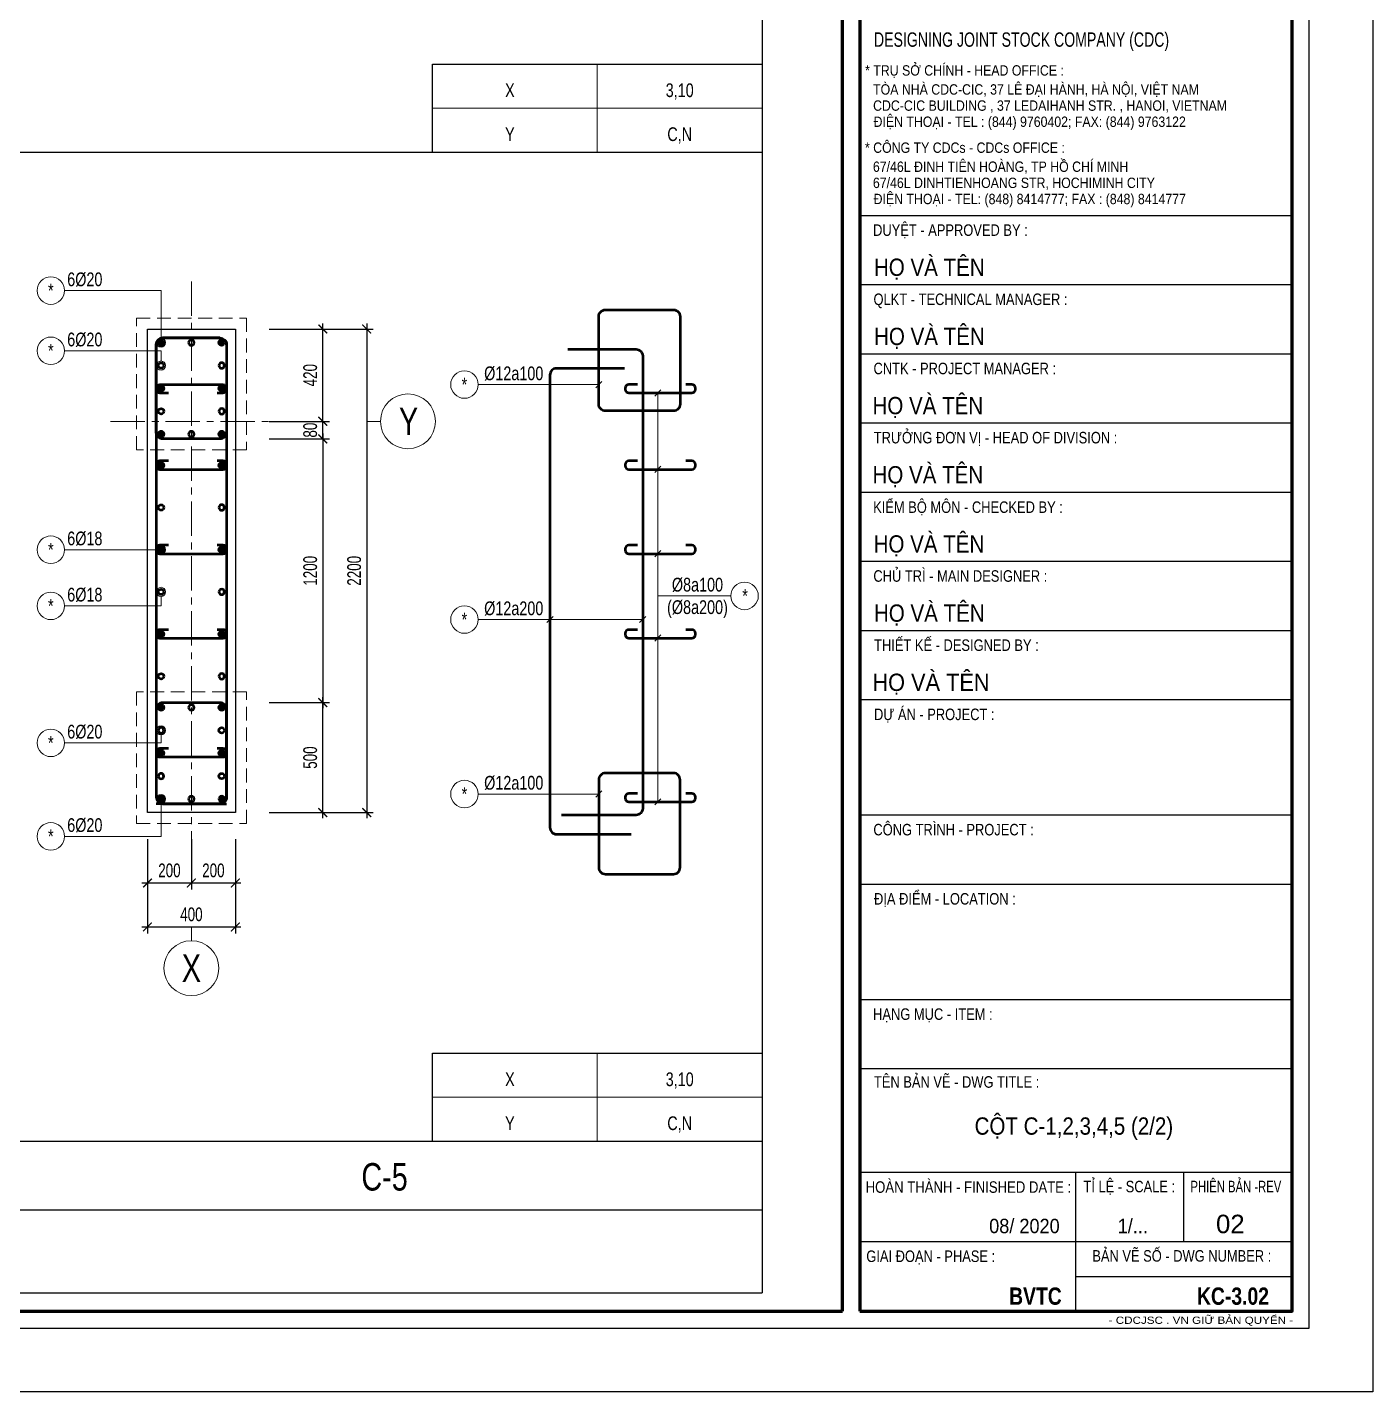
# Model space of a CAD drawing. Header units: millimetres. Extents: x -17374 to 181693, y -29783 to 15580.
# Drawn here: x 38919 to 45041, y 0 to 6208 of the extents above; entities that cross this region are included whole.
import ezdxf
from ezdxf.enums import TextEntityAlignment as Align

# ---------------------------------------------------------------- set-up
doc = ezdxf.new("R2010")
doc.units = ezdxf.units.MM
doc.header["$LTSCALE"] = 250
doc.header["$MEASUREMENT"] = 0
for name, pattern in [('CENTER', [2, 1.25, -0.25, 0.25, -0.25]), ('CENTER2', [1.125, 0.75, -0.125, 0.125, -0.125]), ('HIDDEN', [0.375, 0.25, -0.125])]:
    doc.linetypes.add(name, pattern=pattern)
doc.layers.add('CDC -TEXT KHUNG', color=7, linetype='Continuous')
doc.layers.add('CDC-KHUNGTEN', color=7, linetype='Continuous')
for name, color, linetype, lineweight in [('CDC.01.AXIS', 160, 'CENTER2', 13), ('CDC.02.DIM', 1, 'Continuous', 18), ('CDC.03.BORDER', 3, 'Continuous', 25), ('CDC.04.HIDDEN', 8, 'HIDDEN', 15), ('CDC.05.STEEL', 4, 'Continuous', 50), ('CDC.06.TEXT', 2, 'Continuous', 18), ('CDC.11.NOTE', 8, 'Continuous', 18), ('CDC.14.STEELNUM', 9, 'Continuous', 18), ('STEEL_NODE', 6, 'Continuous', 50)]:
    doc.layers.add(name, color=color, linetype=linetype, lineweight=lineweight)
doc.styles.add('ARIAL', font='arial.ttf', dxfattribs={"width": 0.65})
doc.styles.add('Arial_B_3', font='arialbd.ttf', dxfattribs={"width": 0.75, "height": 3})
doc.styles.add('KC_BIGTEXT', font='arial.ttf', dxfattribs={"width": 0.7})
doc.styles.add('KC_SMTEXT', font='arial.ttf', dxfattribs={"width": 0.7})
doc.styles.add('KCS_BIGTEXT', font='arial.ttf', dxfattribs={"width": 0.75})
doc.styles.add('KCS_SMTEXT', font='arial.ttf', dxfattribs={"width": 0.7})
doc.styles.add('KT CDC', font='arial.ttf', dxfattribs={"width": 0.85})
doc.dimstyles.new('KCS_DIM25', dxfattribs={"dimscale": 25, "dimtxt": 2.5, "dimasz": 1.6, "dimexe": 1.2, "dimexo": 0, "dimgap": 1, "dimtad": 1, "dimdec": 0, "dimzin": 0, "dimdsep": 46, "dimtxsty": 'KCS_SMTEXT', "dimblk": 'ARCHTICK', "dimcen": 0, "dimdle": 1, "dimclrd": 1, "dimclre": 1, "dimclrt": 2, "dimadec": 0, "dimazin": 0, "dimtfac": 1, "dimtdec": 0, "dimtix": 1, "dimtmove": 2, "dimatfit": 3, "dimfxl": 1, "dimtolj": 1, "dimtzin": 0, "dimarcsym": 0})

# ---------------------------------------------------------------- blocks, each defined once
blk = doc.blocks.new('_ArchTick')
at = {"color": 0, "linetype": 'ByBlock', "const_width": 0.15}
blk.add_lwpolyline([(-0.5, -0.5), (0.5, 0.5)], dxfattribs=at)
blk = doc.blocks.new('*D513')
at = {"layer": 'CDC.02.DIM', "color": 1, "lineweight": -2, "transparency": 16777216}
for p, q in [((39465.8, 2514.7), (39465.8, 2284.7)), ((39665.8, 2514.7), (39665.8, 2284.7)), ((39440.8, 2314.7), (39690.8, 2314.7))]:
    blk.add_line(p, q, dxfattribs=at)
at = {"layer": 'Defpoints', "color": 0, "transparency": 16777216}
for p in [(39465.8, 2514.7), (39665.8, 2514.7), (39665.8, 2314.7)]:
    blk.add_point(p, dxfattribs=at)
at = {"layer": 'CDC.02.DIM', "color": 1, "lineweight": -2, "transparency": 16777216, "xscale": 40, "yscale": 40, "zscale": 40, "rotation": 180}
blk.add_blockref('_ArchTick', (39465.8, 2314.7), dxfattribs=at)
at = {"layer": 'CDC.02.DIM', "color": 1, "lineweight": -2, "transparency": 16777216, "xscale": 40, "yscale": 40, "zscale": 40}
blk.add_blockref('_ArchTick', (39665.8, 2314.7), dxfattribs=at)
at = {"layer": 'CDC.02.DIM', "color": 2, "transparency": 16777216, "insert": (39565.8, 2371.6), "char_height": 62.5, "attachment_point": 5, "style": 'KCS_SMTEXT'}
blk.add_mtext('\\A1;200', dxfattribs=at)
blk = doc.blocks.new('*D514')
at = {"layer": 'CDC.02.DIM', "color": 1, "lineweight": -2, "transparency": 16777216}
for p, q in [((39465.8, 2514.7), (39465.8, 2084.7)), ((39865.8, 2514.7), (39865.8, 2084.7)), ((39440.8, 2114.7), (39890.8, 2114.7))]:
    blk.add_line(p, q, dxfattribs=at)
at = {"layer": 'Defpoints', "color": 0, "transparency": 16777216}
for p in [(39465.8, 2514.7), (39865.8, 2514.7), (39865.8, 2114.7)]:
    blk.add_point(p, dxfattribs=at)
at = {"layer": 'CDC.02.DIM', "color": 1, "lineweight": -2, "transparency": 16777216, "xscale": 40, "yscale": 40, "zscale": 40, "rotation": 180}
blk.add_blockref('_ArchTick', (39465.8, 2114.7), dxfattribs=at)
at = {"layer": 'CDC.02.DIM', "color": 1, "lineweight": -2, "transparency": 16777216, "xscale": 40, "yscale": 40, "zscale": 40}
blk.add_blockref('_ArchTick', (39865.8, 2114.7), dxfattribs=at)
at = {"layer": 'CDC.02.DIM', "color": 2, "transparency": 16777216, "insert": (39665.8, 2171.6), "char_height": 62.5, "attachment_point": 5, "style": 'KCS_SMTEXT'}
blk.add_mtext('\\A1;400', dxfattribs=at)
blk = doc.blocks.new('*D515')
at = {"layer": 'CDC.02.DIM', "color": 1, "lineweight": -2, "transparency": 16777216}
for p, q in [((39665.8, 2514.7), (39665.8, 2284.7)), ((39865.8, 2514.7), (39865.8, 2284.7)), ((39640.8, 2314.7), (39890.8, 2314.7))]:
    blk.add_line(p, q, dxfattribs=at)
at = {"layer": 'Defpoints', "color": 0, "transparency": 16777216}
for p in [(39665.8, 2514.7), (39865.8, 2514.7), (39865.8, 2314.7)]:
    blk.add_point(p, dxfattribs=at)
at = {"layer": 'CDC.02.DIM', "color": 1, "lineweight": -2, "transparency": 16777216, "xscale": 40, "yscale": 40, "zscale": 40, "rotation": 180}
blk.add_blockref('_ArchTick', (39665.8, 2314.7), dxfattribs=at)
at = {"layer": 'CDC.02.DIM', "color": 1, "lineweight": -2, "transparency": 16777216, "xscale": 40, "yscale": 40, "zscale": 40}
blk.add_blockref('_ArchTick', (39865.8, 2314.7), dxfattribs=at)
at = {"layer": 'CDC.02.DIM', "color": 2, "transparency": 16777216, "insert": (39765.8, 2371.6), "char_height": 62.5, "attachment_point": 5, "style": 'KCS_SMTEXT'}
blk.add_mtext('\\A1;200', dxfattribs=at)
blk = doc.blocks.new('*D516')
at = {"layer": 'CDC.02.DIM', "color": 1, "lineweight": -2, "transparency": 16777216}
for p, q in [((40019.5, 3135.1), (40293.6, 3135.1)), ((40263.6, 2610.1), (40263.6, 3160.1)), ((40019.5, 2635.1), (40293.6, 2635.1))]:
    blk.add_line(p, q, dxfattribs=at)
at = {"layer": 'Defpoints', "color": 0, "transparency": 16777216}
for p in [(40019.5, 3135.1), (40263.6, 3135.1), (40019.5, 2635.1)]:
    blk.add_point(p, dxfattribs=at)
at = {"layer": 'CDC.02.DIM', "color": 1, "lineweight": -2, "transparency": 16777216, "xscale": 40, "yscale": 40, "zscale": 40}
for p, rotation in [((40263.6, 3135.1), 90), ((40263.6, 2635.1), 270)]:
    blk.add_blockref('_ArchTick', p, dxfattribs=dict(at, rotation=rotation))
at = {"layer": 'CDC.02.DIM', "color": 2, "transparency": 16777216, "insert": (40206.6, 2885.1), "char_height": 62.5, "attachment_point": 5, "rotation": 90, "style": 'KCS_SMTEXT'}
blk.add_mtext('\\A1;500', dxfattribs=at)
blk = doc.blocks.new('*D517')
at = {"layer": 'CDC.02.DIM', "color": 1, "lineweight": -2, "transparency": 16777216}
for p, q in [((40463.6, 4860.1), (40463.6, 2610.1)), ((40019.5, 4835.1), (40493.6, 4835.1)), ((40019.5, 2635.1), (40493.6, 2635.1))]:
    blk.add_line(p, q, dxfattribs=at)
at = {"layer": 'Defpoints', "color": 0, "transparency": 16777216}
for p in [(40019.5, 4835.1), (40019.5, 2635.1), (40463.6, 2635.1)]:
    blk.add_point(p, dxfattribs=at)
at = {"layer": 'CDC.02.DIM', "color": 1, "lineweight": -2, "transparency": 16777216, "xscale": 40, "yscale": 40, "zscale": 40}
for p, rotation in [((40463.6, 4835.1), 90), ((40463.6, 2635.1), 270)]:
    blk.add_blockref('_ArchTick', p, dxfattribs=dict(at, rotation=rotation))
at = {"layer": 'CDC.02.DIM', "color": 2, "transparency": 16777216, "insert": (40406.6, 3735.1), "char_height": 62.5, "attachment_point": 5, "rotation": 90, "style": 'KCS_SMTEXT'}
blk.add_mtext('\\A1;2200', dxfattribs=at)
blk = doc.blocks.new('KC_SNODE')
at = {"layer": 'STEEL_NODE'}
blk.add_hatch(color=256, dxfattribs=at).paths.add_polyline_path([(12.5, 0, 1), (-12.5, 0, 1)])
blk.add_circle((0, 0), 12.5, dxfattribs=at)
blk = doc.blocks.new('KC_SNODE_2')
at = {"layer": 'STEEL_NODE', "color": 3}
blk.add_circle((0, 0), 12.5, dxfattribs=at)
blk = doc.blocks.new('*D518')
at = {"layer": 'CDC.02.DIM', "color": 1, "lineweight": -2, "transparency": 16777216}
for p, q in [((40019.5, 4415.1), (40293.6, 4415.1)), ((40263.6, 4415.1), (40263.6, 4455.1)), ((40263.6, 4335.1), (40263.6, 4415.1)), ((40019.5, 4335.1), (40293.6, 4335.1)), ((40263.6, 4335.1), (40263.6, 4295.1))]:
    blk.add_line(p, q, dxfattribs=at)
at = {"layer": 'Defpoints', "color": 0, "transparency": 16777216}
for p in [(40019.5, 4415.1), (40263.6, 4415.1), (40019.5, 4335.1)]:
    blk.add_point(p, dxfattribs=at)
at = {"layer": 'CDC.02.DIM', "color": 1, "lineweight": -2, "transparency": 16777216, "xscale": 40, "yscale": 40, "zscale": 40}
for p, rotation in [((40263.6, 4415.1), 270), ((40263.6, 4335.1), 90)]:
    blk.add_blockref('_ArchTick', p, dxfattribs=dict(at, rotation=rotation))
at = {"layer": 'CDC.02.DIM', "color": 2, "transparency": 16777216, "insert": (40206.6, 4375.1), "char_height": 62.5, "attachment_point": 5, "rotation": 90, "style": 'KCS_SMTEXT'}
blk.add_mtext('\\A1;80', dxfattribs=at)
blk = doc.blocks.new('*D519')
at = {"layer": 'CDC.02.DIM', "color": 1, "lineweight": -2, "transparency": 16777216}
for p, q in [((40263.6, 4390.1), (40263.6, 4860.1)), ((40019.5, 4835.1), (40293.6, 4835.1)), ((40019.5, 4415.1), (40293.6, 4415.1))]:
    blk.add_line(p, q, dxfattribs=at)
at = {"layer": 'Defpoints', "color": 0, "transparency": 16777216}
for p in [(40019.5, 4835.1), (40263.6, 4835.1), (40019.5, 4415.1)]:
    blk.add_point(p, dxfattribs=at)
at = {"layer": 'CDC.02.DIM', "color": 1, "lineweight": -2, "transparency": 16777216, "xscale": 40, "yscale": 40, "zscale": 40}
for p, rotation in [((40263.6, 4835.1), 90), ((40263.6, 4415.1), 270)]:
    blk.add_blockref('_ArchTick', p, dxfattribs=dict(at, rotation=rotation))
at = {"layer": 'CDC.02.DIM', "color": 2, "transparency": 16777216, "insert": (40206.6, 4625.1), "char_height": 62.5, "attachment_point": 5, "rotation": 90, "style": 'KCS_SMTEXT'}
blk.add_mtext('\\A1;420', dxfattribs=at)
blk = doc.blocks.new('*D520')
at = {"layer": 'CDC.02.DIM', "color": 1, "lineweight": -2, "transparency": 16777216}
for p, q in [((40263.6, 4360.1), (40263.6, 3110.1)), ((40019.5, 4335.1), (40293.6, 4335.1)), ((40019.5, 3135.1), (40293.6, 3135.1))]:
    blk.add_line(p, q, dxfattribs=at)
at = {"layer": 'Defpoints', "color": 0, "transparency": 16777216}
for p in [(40019.5, 4335.1), (40019.5, 3135.1), (40263.6, 3135.1)]:
    blk.add_point(p, dxfattribs=at)
at = {"layer": 'CDC.02.DIM', "color": 1, "lineweight": -2, "transparency": 16777216, "xscale": 40, "yscale": 40, "zscale": 40}
for p, rotation in [((40263.6, 4335.1), 90), ((40263.6, 3135.1), 270)]:
    blk.add_blockref('_ArchTick', p, dxfattribs=dict(at, rotation=rotation))
at = {"layer": 'CDC.02.DIM', "color": 2, "transparency": 16777216, "insert": (40206.6, 3735.1), "char_height": 62.5, "attachment_point": 5, "rotation": 90, "style": 'KCS_SMTEXT'}
blk.add_mtext('\\A1;1200', dxfattribs=at)
blk = doc.blocks.new('_Axis name')
at = {"layer": 'CDC.02.DIM'}
blk.add_line((0, 2.5), (0, 0), dxfattribs=at)
blk.add_circle((0, 7.5), 5, dxfattribs=at)
at = {"layer": 'CDC.02.DIM', "color": 4, "style": 'KCS_BIGTEXT', "width": 0.75}
blk.add_attdef('.', text='', height=5, rotation=180, dxfattribs=at).set_placement((0, 7.5), align=Align.MIDDLE)
blk = doc.blocks.new('Khung tên chuẩn')
at = {"layer": 'CDC-KHUNGTEN', "color": 6, "lineweight": 25}
for p, q in [((82700, 20400), (75200, 20400)), ((82700, 19200), (75200, 19200)), ((82700, 18000), (75200, 18000)), ((82700, 16800), (75200, 16800)), ((82700, 15600), (75200, 15600)), ((82700, 14400), (75200, 14400)), ((82700, 13200), (75200, 13200)), ((82700, 12000), (75200, 12000)), ((82700, 10000), (75200, 10000)), ((82700, 8800), (75200, 8800)), ((82700, 6800), (75200, 6800)), ((82700, 5600), (75200, 5600)), ((82700, 3800), (75200, 3800)), ((78950, 1400), (78950, 3800)), ((80825, 2600), (80825, 3800)), ((82700, 2600), (75200, 2600)), ((78950, 2000), (82700, 2000))]:
    blk.add_line(p, q, dxfattribs=at)
at = {"layer": 'CDC-KHUNGTEN', "color": 8}
blk.add_lwpolyline([(75096, 1100), (83000, 1100), (83000, 58300), (3000, 58300), (3000, 1100), (75096, 1100)], dxfattribs=at)
at = {"layer": 'CDC-KHUNGTEN', "color": 255, "lineweight": 60}
blk.add_lwpolyline([(74900, 1400), (74900, 58000), (3300, 58000), (3300, 1400), (74900, 1400)], close=True, dxfattribs=at)
blk.add_lwpolyline([(75200, 1400), (82700, 1400), (82700, 58000), (75200, 58000), (75200, 1400)], dxfattribs=at)
at = {"layer": 'Defpoints', "color": 1, "ltscale": 0.2}
blk.add_lwpolyline([(0, 0), (0, 59400), (84100, 59400), (84100, 0), (0, 0)], close=True, dxfattribs=at)
at = {"layer": 'CDC -TEXT KHUNG', "color": 7, "style": 'Arial_B_3', "width": 0.8}
blk.add_text('BVTC', height=300, dxfattribs=at).set_placement((78705, 1508), align=Align.RIGHT)
at = {"layer": 'CDC -TEXT KHUNG', "color": 6, "style": 'KT CDC', "width": 1.15}
blk.add_text('- CDCJSC . VN GIỮ BẢN QUYỂN -', height=125.69, dxfattribs=at).set_placement((79519, 1177))
at = {"layer": 'CDC-KHUNGTEN', "color": 6}
for s, height, style, width, p in [('DESIGNING JOINT STOCK COMPANY (CDC)', 250, 'KT CDC', 0.7, (75448, 23330)), ('* TRỤ SỞ CHÍNH - HEAD OFFICE :', 180, 'KT CDC', 0.85, (75294, 22830)), ('TÒA NHÀ CDC-CIC, 37 LÊ ĐẠI HÀNH, HÀ NỘI, VIỆT NAM', 180, 'KT CDC', 0.85, (75433, 22500)), ('CDC-CIC BUILDING , 37 LEDAIHANH STR. , HANOI, VIETNAM', 180, 'KT CDC', 0.85, (75433, 22220)), ('ĐIỆN THOẠI - TEL : (844) 9760402; FAX: (844) 9763122', 180, 'KT CDC', 0.85, (75441, 21940)), ('* CÔNG TY CDCs - CDCs OFFICE :', 180, 'KT CDC', 0.85, (75292, 21490)), ('67/46L ĐINH TIÊN HOÀNG, TP HỒ CHÍ MINH', 180, 'KT CDC', 0.85, (75430, 21160)), ('67/46L DINHTIENHOANG STR, HOCHIMINH CITY', 180, 'KT CDC', 0.85, (75430, 20880)), ('ĐIỆN THOẠI - TEL: (848) 8414777; FAX : (848) 8414777', 180, 'KT CDC', 0.85, (75442, 20600)), ('DUYỆT - APPROVED BY :', 200, 'ARIAL', 0.8, (75433, 20050)), ('QLKT - TECHNICAL MANAGER :', 200, 'ARIAL', 0.8, (75440, 18850)), ('CNTK - PROJECT MANAGER :', 200, 'ARIAL', 0.8, (75440, 17650)), ('TRƯỞNG ĐƠN VỊ - HEAD OF DIVISION :', 200, 'ARIAL', 0.8, (75445, 16450)), ('KIỂM BỘ MÔN - CHECKED BY :', 200, 'ARIAL', 0.8, (75434, 15244)), ('CHỦ TRÌ - MAIN DESIGNER :', 200, 'ARIAL', 0.8, (75438, 14050)), ('THIẾT KẾ - DESIGNED BY :', 200, 'ARIAL', 0.8, (75450, 12850)), ('DỰ ÁN - PROJECT :  ', 200, 'ARIAL', 0.8, (75449, 11650)), ('CÔNG TRÌNH - PROJECT :  ', 200, 'ARIAL', 0.8, (75438, 9650)), ('ĐỊA ĐIỂM - LOCATION :', 200, 'ARIAL', 0.8, (75449, 8450)), ('HẠNG MỤC - ITEM : ', 200, 'ARIAL', 0.8, (75433, 6450)), ('TÊN BẢN VẼ - DWG TITLE :', 200, 'ARIAL', 0.8, (75448, 5273)), ('TỈ LỆ - SCALE :', 200, 'ARIAL', 0.8, (79082, 3459)), ('PHIÊN BẢN -REV', 200, 'ARIAL', 0.7, (80938, 3459)), ('GIAI ĐOẠN - PHASE :', 200, 'ARIAL', 0.8, (75315, 2250)), ('BẢN VẼ SỐ - DWG NUMBER :', 200, 'ARIAL', 0.8, (79236, 2256))]:
    blk.add_text(s, height=height, dxfattribs=dict(at, style=style, width=width)).set_placement(p)
at = {"layer": 'CDC-KHUNGTEN', "color": 7}
for style, width, p in [('KT CDC', 0.85, (75448, 19356)), ('KT CDC', 0.85, (75450, 18156)), ('KT CDC', 0.85, (75423, 16956)), ('KT CDC', 0.85, (75423, 15756)), ('KT CDC', 0.85, (75442, 14556)), ('KT CDC', 0.85, (75448, 13356)), ('ARIAL', 0.9, (75421, 12156))]:
    blk.add_text('HỌ VÀ TÊN', height=300, dxfattribs=dict(at, style=style, width=width)).set_placement(p)
at = {"layer": 'CDC-KHUNGTEN', "color": 6, "style": 'ARIAL', "width": 0.814645}
blk.add_text('HOÀN THÀNH - FINISHED DATE :', height=200, dxfattribs=at).set_placement((75304, 3450), (78870, 3450), align=Align.FIT)
at = {"layer": 'CDC-KHUNGTEN', "color": 7, "style": 'ARIAL', "width": 0.9}
for s, p in [('08/ 2020', (78670, 2750)), ('1/...', (80200, 2750))]:
    blk.add_text(s, height=250, dxfattribs=at).set_placement(p, align=Align.RIGHT)
at = {"layer": 'CDC-KHUNGTEN', "color": 7, "style": 'KT CDC'}
blk.add_text('02', height=320, dxfattribs=at).set_placement((81879, 2750), align=Align.RIGHT)

msp = doc.modelspace()

# ---------------------------------------------------------------- linework, layer by layer
at = {"layer": 'CDC.01.AXIS', "linetype": 'CENTER', "ltscale": 0.5}
for p, q in [((39665.82, 5051.05), (39665.82, 2514.68)), ((39298.17, 4415.07), (40019.46, 4415.07))]:
    msp.add_line(p, q, dxfattribs=at)
at = {"layer": 'CDC.02.DIM'}
msp.add_line((40463.56, 4415.07), (40526.06, 4415.07), dxfattribs=at)
msp.add_circle((40651.06, 4415.07), 125, dxfattribs=at)
at = {"layer": 'CDC.03.BORDER'}
for p, q in [((42262.73, 14640.33), (42262.73, 449.69)), ((40762.73, 5640.33), (40762.73, 6040.33)), ((40762.73, 5640.33), (40762.73, 6040.33)), ((40762.73, 6040.33), (42262.73, 6040.33)), ((40762.73, 6040.33), (42262.73, 6040.33)), ((26665.43, 5640.33), (42262.73, 5640.33)), ((40762.73, 1140.33), (40762.73, 1540.33)), ((40762.73, 1140.33), (40762.73, 1540.33)), ((40762.73, 1540.33), (42262.73, 1540.33)), ((40762.73, 1540.33), (42262.73, 1540.33)), ((26665.43, 1140.33), (42262.73, 1140.33)), ((26665.43, 826.99), (42262.73, 826.99)), ((24078.87, 449.69), (42262.73, 449.69))]:
    msp.add_line(p, q, dxfattribs=at)
msp.add_lwpolyline([(39465.82, 4835.07), (39865.82, 4835.07), (39865.82, 2635.07), (39465.82, 2635.07)], close=True, dxfattribs=at)
at = {"layer": 'CDC.04.HIDDEN'}
for points in [[(39415.92, 4885.07), (39916.22, 4885.07), (39916.22, 4285.44), (39415.92, 4285.44)], [(39415.92, 2585.07), (39916.22, 2585.07), (39916.22, 3184.71), (39415.92, 3184.71)]]:
    msp.add_lwpolyline(points, close=True, dxfattribs=at)
at = {"layer": 'CDC.05.STEEL'}
for points in [[(41859.57, 4462.71), (41549.58, 4462.71, -0.4142136), (41519.58, 4492.71), (41519.58, 4892.31, -0.4142136), (41549.58, 4922.31), (41859.57, 4922.31, -0.4142136), (41889.57, 4892.31), (41889.57, 4492.71, -0.4142136)], [(39795.82, 4335.07), (39535.82, 4335.07, -0.4142136), (39505.82, 4365.07), (39505.82, 4764.67, -0.4142136), (39535.82, 4794.67), (39795.82, 4794.67, -0.4142136), (39825.82, 4764.67), (39825.82, 4365.07, -0.4142136)], [(39795.82, 3135.07), (39535.82, 3135.07, 0.4142136), (39505.82, 3105.07), (39505.82, 2705.47, 0.4142136), (39535.82, 2675.47), (39795.82, 2675.47, 0.4142136), (39825.82, 2705.47), (39825.82, 3105.07, 0.4142136)], [(41859.57, 2814.56), (41549.58, 2814.56, 0.4142136), (41519.58, 2784.56), (41519.58, 2384.96, 0.4142136), (41549.58, 2354.96), (41859.57, 2354.96, 0.4142136), (41889.57, 2384.96), (41889.57, 2784.56, 0.4142136)]]:
    msp.add_lwpolyline(points, format="xyb", close=True, dxfattribs=at)
for points in [[(39795.82, 4794.67), (39535.82, 4794.67, 0.4142136), (39505.82, 4764.67), (39505.82, 2705.47, 0.4142136), (39535.82, 2675.47), (39825.82, 2675.47)], [(39535.83, 4794.67), (39795.82, 4794.67, -0.4142136), (39825.82, 4764.67), (39825.82, 2705.47, -0.4142136), (39795.82, 2675.47), (39505.83, 2675.47)], [(41379.35, 4742.86), (41689.34, 4742.86, -0.4142136), (41719.34, 4712.86), (41719.34, 2653.66, -0.4142136), (41689.34, 2623.66), (41349.35, 2623.66)], [(41637.11, 4656.06), (41327.11, 4656.06, 0.4142136), (41297.11, 4626.06), (41297.11, 2566.87, 0.4142136), (41327.11, 2536.87), (41667.11, 2536.87)], [(39561.44, 4543.95), (39522.07, 4543.95, -0.4142136), (39505.82, 4560.21), (39505.82, 4565.85, -0.4142136), (39522.07, 4582.1), (39809.57, 4582.1, -0.4142136), (39825.82, 4565.85), (39825.82, 4560.21, -0.4142136), (39809.57, 4543.95), (39782.78, 4543.95)], [(41694.97, 4582.5), (41655.6, 4582.5, 0.4142136), (41639.34, 4566.24), (41639.34, 4560.6, 0.4142136), (41655.6, 4544.35), (41943.09, 4544.35, 0.4142136), (41959.34, 4560.6), (41959.34, 4566.24, 0.4142136), (41943.09, 4582.5), (41916.3, 4582.5)], [(39561.44, 4234.81), (39522.07, 4234.81, 0.4142136), (39505.82, 4218.55), (39505.82, 4212.91, 0.4142136), (39522.07, 4196.65), (39809.57, 4196.65, 0.4142136), (39825.82, 4212.91), (39825.82, 4218.55, 0.4142136), (39809.57, 4234.81), (39782.78, 4234.81)], [(41694.97, 4234.81), (41655.6, 4234.81, 0.4142136), (41639.34, 4218.55), (41639.34, 4212.91, 0.4142136), (41655.6, 4196.65), (41943.09, 4196.65, 0.4142136), (41959.34, 4212.91), (41959.34, 4218.55, 0.4142136), (41943.09, 4234.81), (41916.3, 4234.81)], [(39561.44, 3850.96), (39522.07, 3850.96, 0.4142136), (39505.82, 3834.7), (39505.82, 3829.06, 0.4142136), (39522.07, 3812.81), (39809.57, 3812.81, 0.4142136), (39825.82, 3829.06), (39825.82, 3834.7, 0.4142136), (39809.57, 3850.96), (39782.78, 3850.96)], [(41694.97, 3850.96), (41655.6, 3850.96, 0.4142136), (41639.34, 3834.7), (41639.34, 3829.06, 0.4142136), (41655.6, 3812.81), (41943.09, 3812.81, 0.4142136), (41959.34, 3829.06), (41959.34, 3834.7, 0.4142136), (41943.09, 3850.96), (41916.3, 3850.96)], [(39561.44, 3467.11), (39522.07, 3467.11, 0.4142136), (39505.82, 3450.85), (39505.82, 3445.21, 0.4142136), (39522.07, 3428.96), (39809.57, 3428.96, 0.4142136), (39825.82, 3445.21), (39825.82, 3450.85, 0.4142136), (39809.57, 3467.11), (39782.78, 3467.11)], [(41694.97, 3467.11), (41655.6, 3467.11, 0.4142136), (41639.34, 3450.85), (41639.34, 3445.21, 0.4142136), (41655.6, 3428.96), (41943.09, 3428.96, 0.4142136), (41959.34, 3445.21), (41959.34, 3450.85, 0.4142136), (41943.09, 3467.11), (41916.3, 3467.11)], [(39561.44, 2926.19), (39522.07, 2926.19, 0.4142136), (39505.82, 2909.93), (39505.82, 2904.29, 0.4142136), (39522.07, 2888.04), (39809.57, 2888.04, 0.4142136), (39825.82, 2904.29), (39825.82, 2909.93, 0.4142136), (39809.57, 2926.19), (39782.78, 2926.19)], [(41694.97, 2722.12), (41655.6, 2722.12, 0.4142136), (41639.34, 2705.86), (41639.34, 2700.22, 0.4142136), (41655.6, 2683.97), (41943.09, 2683.97, 0.4142136), (41959.34, 2700.22), (41959.34, 2705.86, 0.4142136), (41943.09, 2722.12), (41916.3, 2722.12)]]:
    msp.add_lwpolyline(points, format="xyb", dxfattribs=at)
at = {"layer": 'CDC.11.NOTE', "color": 1}
for p, q in [((41512.73, 5640.33), (41512.73, 6040.33)), ((41512.73, 5640.33), (41512.73, 6040.33)), ((40762.73, 5840.33), (42262.73, 5840.33)), ((40762.73, 5840.33), (42262.73, 5840.33)), ((41505.51, 4568.23), (41533.64, 4596.36)), ((41519.58, 4582.3), (40970.52, 4582.3)), ((41773.99, 4530.28), (41802.11, 4558.41)), ((41788.05, 4544.35), (41788.05, 2683.97)), ((41773.99, 4182.59), (41802.11, 4210.72)), ((39506.98, 3831.03), (39088.59, 3831.03)), ((41773.99, 3798.74), (41802.11, 3826.87)), ((39527.82, 3618.28), (39527.82, 3575.37)), ((41788.05, 3620.71), (42120.32, 3620.71)), ((39527.82, 3575.37), (39088.59, 3575.37)), ((41719.34, 3513.16), (40970.52, 3513.16)), ((41283.05, 3499.1), (41311.17, 3527.23)), ((41705.28, 3499.1), (41733.41, 3527.23)), ((41773.99, 3414.89), (41802.11, 3443.02)), ((41505.51, 2705.27), (41533.64, 2733.4)), ((41519.58, 2719.34), (40970.52, 2719.34)), ((41773.99, 2669.9), (41802.11, 2698.03)), ((41512.73, 1140.33), (41512.73, 1540.33)), ((41512.73, 1140.33), (41512.73, 1540.33)), ((40762.73, 1340.33), (42262.73, 1340.33)), ((40762.73, 1340.33), (42262.73, 1340.33))]:
    msp.add_line(p, q, dxfattribs=at)
for points in [[(39527.82, 4794.17), (39527.82, 5009.94), (39088.59, 5009.94)], [(39527.82, 4689.7), (39527.82, 4736.33), (39088.59, 4736.33)], [(39527.82, 2988.37), (39527.82, 2952), (39088.59, 2952)], [(39527.82, 2675.97), (39527.82, 2526.86), (39088.59, 2526.86)]]:
    msp.add_lwpolyline(points, dxfattribs=at)
for centre in [(39527.82, 4773.34), (39527.82, 4668.87), (39527.82, 3831.03), (39527.82, 3639.11), (39527.82, 3009.2), (39527.82, 2696.8)]:
    msp.add_circle(centre, 20.83, dxfattribs=at)
at = {"layer": 'CDC.14.STEELNUM'}
for centre in [(39026.09, 5009.94), (39026.09, 4736.33), (40908.02, 4582.3), (39026.09, 3831.03), (42182.82, 3620.71), (39026.09, 3575.37), (40908.02, 3513.16), (39026.09, 2952), (40908.02, 2719.34), (39026.09, 2526.86)]:
    msp.add_circle(centre, 62.5, dxfattribs=at)

# ---------------------------------------------------------------- block references
at = {"xscale": 0.2622917978442274, "yscale": 0.2622917978442274, "zscale": 0.2622917978442274}
msp.add_blockref('Khung tên chuẩn', (22982.18, 0), dxfattribs=at)
at = {"layer": 'CDC.02.DIM', "xscale": 25, "yscale": 25, "zscale": 25, "rotation": 180}
msp.add_blockref('_Axis name', (39665.82, 2114.68), dxfattribs=at).add_auto_attribs({'.': 'X'})
at = {"layer": 'STEEL_NODE'}
for name, p, rotation in [('KC_SNODE', (39527.82, 4773.34), 90), ('KC_SNODE_2', (39803.83, 4773.34), 270), ('KC_SNODE', (39803.83, 4773.34), 90), ('KC_SNODE_2', (39527.82, 4669.2), 90), ('KC_SNODE_2', (39527.82, 4565.07), 90), ('KC_SNODE', (39803.83, 4565.07), 90), ('KC_SNODE_2', (39527.82, 4460.94), 90), ('KC_SNODE_2', (39527.82, 4356.8), 90), ('KC_SNODE', (39803.83, 4356.8), 90), ('KC_SNODE_2', (39527.82, 4214.88), 90), ('KC_SNODE', (39803.83, 4214.88), 90), ('KC_SNODE_2', (39527.82, 4022.96), 90), ('KC_SNODE_2', (39527.82, 3831.03), 90), ('KC_SNODE', (39803.83, 3831.03), 90), ('KC_SNODE_2', (39527.82, 3639.11), 90), ('KC_SNODE_2', (39527.82, 3447.18), 90), ('KC_SNODE', (39803.83, 3447.18), 90), ('KC_SNODE_2', (39527.82, 3255.26), 90), ('KC_SNODE', (39527.82, 3113.34), 270), ('KC_SNODE_2', (39803.83, 3113.34), 270), ('KC_SNODE_2', (39803.83, 3009.2), 270), ('KC_SNODE', (39527.82, 2905.07), 270), ('KC_SNODE_2', (39803.83, 2905.07), 270), ('KC_SNODE_2', (39803.83, 2800.94), 270), ('KC_SNODE_2', (39527.82, 2696.8), 90)]:
    msp.add_blockref(name, p, dxfattribs=dict(at, rotation=rotation))
at = {"layer": 'STEEL_NODE', "xscale": -1}
for name, p, rotation in [('KC_SNODE_2', (39527.82, 4773.34), 90), ('KC_SNODE_2', (39665.82, 4773.34), 90), ('KC_SNODE_2', (39803.83, 4669.2), 270), ('KC_SNODE', (39527.82, 4565.07), 270), ('KC_SNODE_2', (39803.83, 4565.07), 270), ('KC_SNODE_2', (39803.83, 4460.94), 270), ('KC_SNODE', (39527.82, 4356.8), 270), ('KC_SNODE_2', (39665.82, 4356.8), 270), ('KC_SNODE_2', (39803.83, 4356.8), 270), ('KC_SNODE', (39527.82, 4214.88), 270), ('KC_SNODE_2', (39803.83, 4214.88), 270), ('KC_SNODE_2', (39803.83, 4022.96), 270), ('KC_SNODE', (39527.82, 3831.03), 270), ('KC_SNODE_2', (39803.83, 3831.03), 270), ('KC_SNODE_2', (39803.83, 3639.11), 270), ('KC_SNODE', (39527.82, 3447.18), 270), ('KC_SNODE_2', (39803.83, 3447.18), 270), ('KC_SNODE_2', (39803.83, 3255.26), 270), ('KC_SNODE_2', (39527.82, 3113.34), 90), ('KC_SNODE_2', (39665.82, 3113.34), 90), ('KC_SNODE', (39803.83, 3113.34), 90), ('KC_SNODE_2', (39527.82, 3009.2), 90), ('KC_SNODE_2', (39527.82, 2905.07), 90), ('KC_SNODE', (39803.83, 2905.07), 90), ('KC_SNODE_2', (39527.82, 2800.94), 90), ('KC_SNODE', (39527.82, 2696.8), 90), ('KC_SNODE_2', (39665.82, 2696.8), 270), ('KC_SNODE_2', (39803.83, 2696.8), 270), ('KC_SNODE', (39803.83, 2696.8), 90)]:
    msp.add_blockref(name, p, dxfattribs=dict(at, rotation=rotation))

# ---------------------------------------------------------------- texts
at = {"layer": 'CDC -TEXT KHUNG', "color": 6, "style": 'ARIAL', "width": 0.85}
msp.add_text('CỘT C-1,2,3,4,5 (2/2)', height=78.69, dxfattribs=at).set_placement((43681.23, 1169.41), align=Align.CENTER)
at = {"layer": 'CDC -TEXT KHUNG', "style": 'Arial_B_3', "width": 0.8}
msp.add_text('KC-3.02', height=78.688, dxfattribs=at).set_placement((44568.8, 395.49), align=Align.RIGHT)
at = {"layer": 'CDC.02.DIM', "color": 4, "style": 'KCS_BIGTEXT', "text_generation_flag": 6, "width": 0.75}
msp.add_attdef('Y', text='.', height=125, rotation=180, dxfattribs=at).set_placement((40653.98, 4415.07), align=Align.MIDDLE)
at = {"layer": 'CDC.06.TEXT', "style": 'KC_SMTEXT', "width": 0.75}
for s, p in [('X', (41093.09, 5890.33)), ('Y', (41093.09, 5690.33)), ('X', (41093.09, 1390.33)), ('Y', (41093.09, 1190.33))]:
    msp.add_text(s, height=62.5, dxfattribs=at).set_placement(p)
for s, p in [('3,10', (41887.73, 5890.33)), ('C,N', (41887.73, 5690.33)), ('6%%C20', (39180.89, 5029.94)), ('6%%C20', (39180.89, 4756.33)), ('%%C12a100', (41132.48, 4602.3)), ('6%%C18', (39180.89, 3851.03)), ('%%C8a100', (41968.56, 3640.71)), ('6%%C18', (39180.89, 3595.37)), ('(%%C8a200)', (41968.56, 3538.42)), ('%%C12a200', (41132.48, 3533.16)), ('6%%C20', (39180.89, 2972)), ('%%C12a100', (41132.48, 2739.34)), ('6%%C20', (39180.89, 2546.86)), ('3,10', (41887.73, 1390.33)), ('C,N', (41887.73, 1190.33))]:
    msp.add_text(s, height=62.5, dxfattribs=at).set_placement(p, align=Align.CENTER)
at = {"layer": 'CDC.06.TEXT', "color": 4, "style": 'KC_BIGTEXT', "width": 0.75}
msp.add_text('C-5', height=125, dxfattribs=at).set_placement((40544.73, 915.28), align=Align.CENTER)
at = {"layer": 'CDC.14.STEELNUM', "color": 2, "style": 'KC_SMTEXT', "width": 0.75}
for p in [(39026.09, 5009.94), (39026.09, 4736.33), (40908.02, 4582.3), (39026.09, 3831.03), (39026.09, 3575.37), (42185.15, 3620.71), (40908.02, 3513.16), (39026.09, 2952), (40908.02, 2719.34), (39026.09, 2526.86)]:
    msp.add_text('*', height=62.5, dxfattribs=at).set_placement(p, align=Align.MIDDLE_CENTER)

# ---------------------------------------------------------------- dimensions: what is measured, and where the dimension line sits
at = {"layer": 'CDC.02.DIM'}
for base, p1, p2, angle, picture, middle in [((40463.56, 2635.07), (40019.46, 4835.07), (40019.46, 2635.07), 90, '*D517', (40406.65, 3735.07)), ((40263.56, 4835.07), (40019.46, 4415.07), (40019.46, 4835.07), 90, '*D519', (40206.65, 4625.07)), ((40263.56, 4415.07), (40019.46, 4335.07), (40019.46, 4415.07), 90, '*D518', (40206.65, 4375.07)), ((40263.56, 3135.07), (40019.46, 4335.07), (40019.46, 3135.07), 90, '*D520', (40206.65, 3735.07)), ((40263.56, 3135.07), (40019.46, 2635.07), (40019.46, 3135.07), 90, '*D516', (40206.65, 2885.07)), ((39665.82, 2314.68), (39465.82, 2514.68), (39665.82, 2514.68), 180, '*D513', (39565.82, 2371.59)), ((39865.82, 2114.68), (39465.82, 2514.68), (39865.82, 2514.68), 180, '*D514', (39665.82, 2171.59))]:
    dim = msp.add_linear_dim(base=base, p1=p1, p2=p2, angle=angle, dimstyle='KCS_DIM25', dxfattribs=at)
    dim.commit()
    dim.dimension.update_dxf_attribs({"geometry": picture, "text_midpoint": middle})
dim = msp.add_linear_dim(base=(39865.82, 2314.68), p1=(39665.82, 2514.68), p2=(39865.82, 2514.68), dimstyle='KCS_DIM25', dxfattribs=at)
dim.commit()
dim.dimension.update_dxf_attribs({"geometry": '*D515', "text_midpoint": (39765.82, 2371.59)})

doc.saveas('drawing.dxf')
